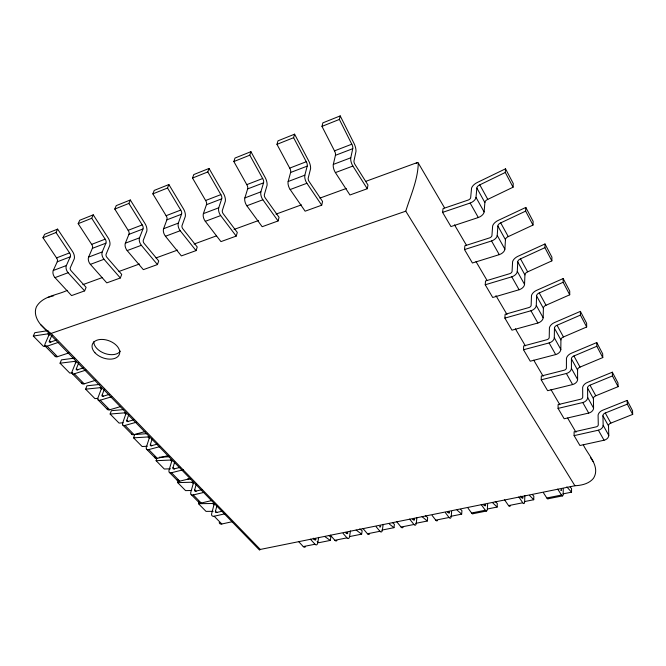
<?xml version="1.0" encoding="UTF-8"?>
<svg xmlns="http://www.w3.org/2000/svg" width="666" height="666" viewBox="0 0 666 666"><rect width="100%" height="100%" fill="white"/><g stroke="black" fill="none" stroke-linecap="round" stroke-linejoin="round"><path stroke-width="1" d="M562.953 493.889L571.545 492.174L571.545 488.578L570.171 487.021M543.398 308.275A3.163 1.973 -28.3 0 1 546.028 305.261L569.721 294.797L569.73 291.075L563.161 278.563L536.771 290.276A7.068 4.346 -28.6 0 0 531.485 295.587L531.152 305.02A2.473 1.54 -29 0 1 528.488 307.667L505.103 314.31L504.878 318.115L511.979 330.17L537.87 323.018A5.561 3.513 -28.7 0 0 543.156 317.757L543.398 308.275L536.588 295.97A3.197 1.965 -28.5 0 1 539.252 292.94L563.128 282.284L563.161 278.563M577.605 379.495L571.411 368.39L571.428 358.907A3.03 2.015 -27.1 0 1 573.925 355.977L596.836 346.287L596.761 342.557L571.428 353.205A6.718 4.454 -27.2 0 0 566.45 358.316L566.4 367.757A2.356 1.573 -27.7 0 1 563.886 370.296L541.316 376.007L541.225 379.811L547.635 390.701L572.61 384.557A5.286 3.588 -27.3 0 0 577.605 379.495L577.572 370.013L571.428 358.907M563.228 488.877L563.186 493.981A4.662 1.349 77.1 0 1 561.48 495.046L546.811 497.977L543.531 492.923M560.822 349.417L560.922 339.926L554.453 328.246A3.114 1.99 -27.8 0 1 557.034 325.266L580.419 315.11L580.394 311.38L554.545 322.544A6.885 4.404 -27.9 0 0 549.417 327.755L549.225 337.196A2.414 1.557 -28.4 0 1 546.644 339.785L523.676 345.945L523.518 349.75L530.261 361.205L555.685 354.578A5.42 3.555 -28 0 0 560.822 349.417L554.303 337.737L554.453 328.246M558.066 408.4L558.108 404.603L580.277 399.309A2.298 1.59 -26.9 0 0 582.725 396.819L582.658 387.387A6.552 4.496 -26.5 0 1 587.504 382.376L612.329 372.202L617.973 382.95L618.106 386.671L595.82 395.779A2.93 2.04 -26.1 0 0 593.414 398.651L593.572 408.108A5.162 3.613 -26.5 0 1 588.711 413.07L564.169 418.764L558.066 408.4L582.767 402.539A5.203 3.605 -26.8 0 0 587.67 397.544L587.562 388.078A2.964 2.031 -26.4 0 1 589.993 385.189L612.445 375.932L612.329 372.202M524.933 274.916A3.247 1.948 -28.9 0 1 527.655 271.853L551.856 260.872L551.923 257.159L544.996 243.964L518.031 256.268A7.259 4.271 -29.2 0 0 512.595 261.688L512.087 271.095A2.547 1.507 -29.6 0 1 509.34 273.793L485.531 280.969L485.239 284.773L492.723 297.486L519.089 289.752A5.711 3.455 -29.3 0 0 524.542 284.382L524.933 274.916L517.757 261.946A3.28 1.931 -29.1 0 1 520.504 258.858L544.905 247.669L544.996 243.964M524.816 501.515L533.732 499.733L533.832 496.178L532.5 494.78M543.156 317.757L536.288 305.444L536.588 295.97M524.85 495.629L524.633 501.689A4.587 1.465 77.3 0 1 522.76 502.772L508.566 505.611L504.587 499.858M505.461 239.727A3.338 1.906 -29.5 0 1 508.266 236.605L533 225.066L533.133 221.37L525.815 207.434L498.268 220.379A7.459 4.179 -29.8 0 0 492.649 225.907L491.958 235.273A2.614 1.482 -30.2 0 1 489.127 238.028L464.876 245.787L464.502 249.575L472.41 262.995L499.267 254.645A5.869 3.388 -29.9 0 0 504.886 249.151L505.461 239.727L497.877 226.032A3.372 1.89 -29.8 0 1 500.715 222.885L525.649 211.122L525.815 207.434M524.542 284.382L517.291 271.395L517.757 261.946M487.537 508.974L497.127 507.059L497.319 503.538L495.221 501.506M484.881 202.547A3.43 1.865 -30.1 0 1 487.787 199.375L513.061 187.213L513.27 183.541L505.527 168.806L477.372 182.451A7.676 4.079 -30.4 0 0 471.57 188.087L470.679 197.394A2.689 1.44 -30.8 0 1 467.748 200.208L443.04 208.608L442.59 212.371L450.949 226.565L478.305 217.524A6.036 3.313 -30.5 0 0 484.107 211.913L484.881 202.547L476.856 188.053A3.472 1.848 -30.3 0 1 479.803 184.857L505.294 172.461L505.527 168.806M487.645 504.154L487.329 509.149A4.512 1.582 77.6 0 1 485.298 510.248L471.561 512.995L468.04 508.183M504.886 249.151L497.227 235.431L497.877 226.032M450.657 516.35L461.663 514.144L461.946 510.664L460.489 509.348M451.656 511.421L451.223 516.366A4.437 1.682 77.9 0 1 449.042 517.49L435.747 520.146L432.117 515.442M484.107 211.913L476.007 197.394L476.856 188.053M415.651 523.351L427.297 521.02L427.664 517.574L425.399 515.65M416.916 517.49L416.258 523.359A4.371 1.782 78.1 0 1 413.944 524.492L401.065 527.064L396.72 521.703M381.743 530.128L393.981 527.68L394.414 524.267L392.857 523.026M383.166 524.325L382.376 530.128A4.296 1.865 78.4 0 1 379.928 531.285L367.449 533.774L363.003 528.529M349.783 536.521L361.655 534.149L362.162 530.769L359.757 528.954M350.449 530.952L349.533 536.696A4.229 1.948 78.7 0 1 346.969 537.862L334.865 540.276L330.319 535.148M317.124 541.6L318.756 542.723L330.286 540.417L330.86 537.079L329.212 535.897M318.706 537.379L317.674 543.065A4.171 2.031 78.9 0 1 315.001 544.247L303.263 546.586L298.626 541.566M367.257 188.736L367.982 185.031L355.103 164.644A2.714 1.007 70.6 0 1 354.054 160.531L355.985 151.448A7.751 2.864 70.3 0 0 353.929 143.223L340.209 115.901L322.868 122.852L321.978 126.374L334.49 150.866A3.472 1.332 70.1 0 1 335.431 155.32L333.316 164.41A6.102 2.364 70.3 0 0 335.398 172.602L349.95 194.988L367.257 188.736L352.88 166.05A6.152 2.298 70.5 0 1 350.774 157.792L352.747 148.693A3.505 1.299 70.3 0 0 351.79 144.206L339.369 119.43L340.209 115.901M321.711 205.195L322.577 201.515L309.307 181.801A2.656 1.091 70.1 0 1 308.291 177.78L310.581 168.748A7.576 3.08 69.8 0 0 308.583 160.689L294.588 134.182L277.988 140.834L276.964 144.339L289.702 168.115A3.397 1.432 69.5 0 1 290.601 172.477L288.145 181.518A5.969 2.539 69.8 0 0 290.168 189.544L305.128 211.189L321.711 205.195L306.901 183.275A6.019 2.473 70 0 1 304.853 175.191L307.184 166.134A3.43 1.399 69.7 0 0 306.268 161.73L293.614 137.696L294.588 134.182M222.619 511.122L216.758 512.445A1.865 1.141 -44.4 0 1 215.501 511.13L216.958 505.519M278.063 220.97L279.054 217.307L265.451 198.243A2.597 1.157 69.6 0 1 264.46 194.305L267.066 185.315A7.418 3.28 69.2 0 0 265.126 177.422L250.907 151.681L234.998 158.05L233.849 161.547L246.786 184.64A3.33 1.515 69 0 1 247.644 188.919L244.872 197.91A5.844 2.689 69.3 0 0 246.845 205.769L262.163 226.715L278.063 220.97L262.879 199.767A5.894 2.639 69.5 0 1 260.889 191.85L263.536 182.834A3.355 1.49 69.2 0 0 262.67 178.521L249.8 155.178L250.907 151.681M213.153 511.322L206.027 511.38L198.46 503.687L198.909 502.039M201.848 489.685L195.929 491.1A1.898 1.124 -44.1 0 1 194.688 489.81L196.262 484.165M191.716 490.484L185.581 490.626L177.705 482.625L178.43 480.144M180.203 467.349L174.234 468.864A1.94 1.099 -43.7 0 1 173.01 467.59L174.708 461.929M236.205 236.097L237.312 232.459L223.41 214.002A2.547 1.224 69 0 1 222.444 210.14L225.349 201.207A7.268 3.463 68.7 0 0 223.46 193.473L209.041 168.456L193.781 174.567L192.516 178.047L205.619 200.491A3.263 1.598 68.4 0 1 206.443 204.695L203.388 213.628A5.728 2.83 68.8 0 0 205.303 221.328L220.945 241.616L236.205 236.097L220.679 215.568A5.769 2.781 69 0 1 218.739 207.809L221.695 198.851A3.288 1.565 68.6 0 0 220.862 194.622L207.817 171.936L209.041 168.456M170.471 468.789L164.302 469.022L156.102 460.697L156.885 458.208M157.276 444.155L151.598 445.671A1.981 1.082 -43.4 0 1 150.399 444.43L152.231 438.744M147.303 446.245L142.141 446.528L133.591 437.853L134.715 434.523L146.778 433.674M196.029 250.616L197.244 247.011L183.075 229.121A2.489 1.282 68.5 0 1 182.134 225.341L185.306 216.458A7.118 3.63 68.1 0 0 183.475 208.874L168.873 184.549L154.229 190.409L152.864 193.873L166.109 215.701A3.197 1.673 67.8 0 1 166.891 219.83L163.578 228.713A5.611 2.955 68.2 0 0 165.451 236.255L181.377 255.91L196.029 250.616L180.203 230.727A5.653 2.914 68.5 0 1 178.321 223.127L181.535 214.227A3.222 1.64 68.1 0 0 180.744 210.073L167.541 188.012L168.873 184.549M133.708 419.846L127.98 421.47A2.023 1.057 -43.1 0 1 126.815 420.254L128.788 414.552M583.283 444.755C587.82 454.72 600.882 466.591 593.431 478.363C588.96 483.824 581.626 485.397 574.908 485.755L405.777 211.18C410.639 195.446 417.94 179.645 418.273 163.004L417.482 162.479L365.776 181.36M123.193 422.777L119.047 423.085L110.131 414.036L111.33 410.689L123.443 409.615M157.434 264.569L158.749 260.98L144.339 243.639A2.439 1.332 67.9 0 1 143.423 239.935L146.836 231.11A6.976 3.78 67.5 0 0 145.055 223.668L130.311 199.991L116.242 205.627L114.777 209.066L128.155 230.319A3.13 1.732 67.2 0 1 128.904 234.374L125.35 243.19A5.503 3.072 67.6 0 0 127.173 250.591L143.348 269.655L157.434 264.569L141.35 245.288A5.544 3.03 67.9 0 1 139.51 237.829L142.974 228.987A3.155 1.707 67.4 0 0 142.208 224.908L128.879 203.438L130.311 199.991M109.091 394.447L103.305 396.187A2.073 1.032 -42.8 0 1 102.173 394.996L104.296 389.285M97.86 398.351L94.947 398.626L85.639 389.177L86.938 385.822L99.084 384.49M120.33 277.98L121.728 274.425L107.118 257.592A2.398 1.382 67.3 0 1 106.219 253.954L109.865 245.196A6.843 3.913 66.8 0 0 108.125 237.895L93.248 214.843L79.729 220.263L78.18 223.676L91.658 244.372A3.072 1.79 66.5 0 1 92.374 248.351L88.603 257.109A5.395 3.172 67 0 0 90.385 264.377L106.776 282.875L120.33 277.98L104.013 259.274A5.436 3.139 67.2 0 1 102.214 251.956L105.902 243.173A3.097 1.773 66.8 0 0 105.178 239.169L91.733 218.265L93.248 214.843M83.342 367.882L77.506 369.747A2.123 0.999 -42.5 0 1 76.399 368.598L78.696 362.878M72.694 372.735L69.78 373.077L60.048 363.203L61.447 359.856L74.642 358.108M84.624 290.884L86.105 287.354L71.312 271.012A2.348 1.424 66.6 0 1 70.438 267.441L74.292 258.749A6.718 4.029 66.1 0 0 72.594 251.582L57.617 229.121L44.605 234.332L42.974 237.729L56.543 257.9A3.014 1.84 65.8 0 1 57.226 261.805L53.263 270.504A5.295 3.263 66.3 0 0 54.995 277.63L71.578 295.596L84.624 290.884L68.107 272.719A5.336 3.23 66.6 0 1 66.359 265.543L70.255 256.826A3.039 1.823 66.1 0 0 69.555 252.889L56.019 232.526L57.617 229.121M56.377 340.076L50.499 342.074A2.173 0.966 -42.2 0 1 49.434 340.959L51.906 335.239M46.395 345.97L43.473 346.378L33.3 336.055L34.807 332.7L48.019 330.627M574.908 485.755L260.289 549.442L259.549 550.099L40.784 324.742C36.663 319.896 33.725 313.095 36.405 306.851C42.549 295.887 57.018 295.346 67.233 290.359M416.167 163.47L417.482 162.479M560.922 339.926A3.08 2.006 -27.6 0 1 563.469 336.963L586.671 326.989L586.629 323.26L580.394 311.38M577.572 370.013A3.005 2.023 -26.8 0 1 580.044 367.099L602.78 357.575L602.688 353.846L596.761 342.557M605.294 413.012L627.305 404.154L627.147 400.424L602.805 410.164A6.394 4.52 -25.6 0 0 598.093 415.085L598.276 424.492A2.239 1.598 -26.2 0 1 595.895 426.931L574.1 431.851L574.109 435.631L579.928 445.512L604.045 440.226A5.037 3.638 -25.7 0 0 608.774 435.364L608.516 425.924L602.938 415.85A2.889 2.048 -25.6 0 1 605.294 413.012L610.847 423.11A2.864 2.048 -25.2 0 0 608.516 425.924M42.974 237.729L56.019 232.526M78.18 223.676L91.733 218.265M114.777 209.066L128.879 203.438M152.864 193.873L167.541 188.012M192.516 178.047L207.817 171.936M233.849 161.547L249.8 155.178M276.964 144.339L293.614 137.696M321.978 126.374L339.369 119.43M610.847 423.11L632.7 414.385L632.525 410.672L627.147 400.424M56.543 257.9L69.555 252.889M91.658 244.372L105.178 239.169M128.155 230.319L142.208 224.908M166.109 215.701L180.744 210.073M205.619 200.491L220.862 194.622M246.786 184.64L262.67 178.521M289.702 168.115L306.268 161.73M334.49 150.866L351.79 144.206M57.226 261.805L70.255 256.826M92.374 248.351L105.902 243.173M128.904 234.374L142.974 228.987M166.891 219.83L181.535 214.227M206.443 204.695L221.695 198.851M247.644 188.919L263.536 182.834M290.601 172.477L307.184 166.134M335.431 155.32L352.747 148.693M53.263 270.504L66.359 265.543M88.603 257.109L102.214 251.956M125.35 243.19L139.51 237.829M163.578 228.713L178.321 223.127M203.388 213.628L218.739 207.809M244.872 197.91L260.889 191.85M288.145 181.518L304.853 175.191M333.316 164.41L350.774 157.792M54.995 277.63L68.107 272.719M90.385 264.377L104.013 259.274M127.173 250.591L141.35 245.288M165.451 236.255L180.203 230.727M205.303 221.328L220.679 215.568M246.845 205.769L262.879 199.767M290.168 189.544L306.901 183.275M335.398 172.602L352.88 166.05M82.842 284.657L102.356 277.539M118.939 271.478L139.427 264.002M156.011 257.942L177.481 250.108M194.064 244.056L216.5 235.856M234.066 229.445L258.458 220.546M276.015 214.127L301.382 204.87M319.921 198.102L346.262 188.486M40.784 324.742L45.346 329.237L51.074 333.433L405.777 211.18M33.3 336.055L47.927 333.857A2.772 1.215 -42.2 0 1 48.818 335.323L45.072 343.914A4.912 2.173 -42.3 0 0 47.178 346.162L57.909 342.532M442.59 212.371L470.138 203.047A6.102 3.28 -30.7 0 0 476.007 197.394M55.112 355.969A4.87 2.206 -42.4 0 0 57.501 356.676L69.164 352.822M60.048 363.203L74.659 361.38A2.706 1.257 -42.4 0 1 75.599 362.878L72.128 371.47A4.795 2.256 -42.6 0 0 74.317 373.793L85.914 370.105M464.502 249.575L491.541 240.967A5.936 3.363 -30.1 0 0 497.227 235.431M81.71 382.717A4.754 2.281 -42.7 0 0 84.174 383.832L95.737 380.236M85.639 389.177L100.208 387.679A2.647 1.299 -42.7 0 1 101.19 389.21L97.977 397.793A4.687 2.331 -42.9 0 0 100.233 400.191L111.73 396.745M485.239 284.773L511.779 276.815A5.769 3.43 -29.5 0 0 517.291 271.395M47.719 297.486L53.73 295.712M107.159 408.608A4.654 2.356 -43 0 0 109.657 409.79L120.163 406.71M110.131 414.036L124.659 412.845A2.589 1.34 -43 0 1 125.683 414.41L122.694 422.977A4.587 2.389 -43.2 0 0 125.017 425.432L136.413 422.211M504.878 318.115L530.944 310.756A5.619 3.488 -28.9 0 0 536.288 305.444M131.701 434.032A4.554 2.414 -43.3 0 0 134.032 434.615L145.022 431.576M133.591 437.853L148.068 436.946A2.531 1.365 -43.3 0 1 149.134 438.544L146.362 447.077A4.487 2.448 -43.5 0 0 148.743 449.592L159.665 446.678M523.518 349.75L549.117 342.932A5.478 3.538 -28.3 0 0 554.303 337.737M154.82 456.71A4.454 2.464 -43.6 0 0 157.376 458.383L168.257 455.552M156.102 460.697L170.521 460.056A2.481 1.399 -43.6 0 1 171.612 461.671L169.039 470.179A4.396 2.498 -43.8 0 0 171.47 472.735L183.267 469.771M541.225 379.811L566.366 373.493A5.336 3.58 -27.6 0 0 571.411 368.39M177.181 479.836A4.362 2.514 -43.9 0 0 179.745 481.168L190.526 478.513M177.705 482.625L192.049 482.217A2.431 1.424 -44 0 1 193.173 483.857L190.792 492.332A4.304 2.539 -44.1 0 0 193.265 494.93L203.971 492.39M198.593 501.257A4.271 2.547 -44.3 0 0 201.207 503.021L211.88 500.541M198.46 503.687L212.729 503.504A2.381 1.44 -44.3 0 1 213.878 505.161L211.671 513.594A4.221 2.572 -44.5 0 0 214.177 516.233L224.783 513.852M574.109 435.631L598.384 430.194A5.087 3.63 -26 0 0 603.155 425.291L602.938 415.85M219.214 522.585A4.187 2.589 -44.6 0 0 221.811 524L232.376 521.686M313.994 539.485L315.942 539.094A1.84 0.899 78.9 0 1 314.602 539.676L313.253 538.178M345.796 533.066L347.802 532.658A1.873 0.866 78.6 0 1 346.52 533.233M412.57 519.572L414.552 519.172A1.931 0.783 78.1 0 1 413.386 519.73M447.485 512.52L449.525 512.112A1.956 0.741 77.8 0 1 448.434 512.662M483.691 505.211L485.639 504.811A1.99 0.699 77.5 0 1 484.623 505.352M520.937 497.685L522.96 497.277A2.023 0.649 77.3 0 1 522.019 497.81L520.862 496.095M472.735 513.769L486.446 511.038M547.86 498.809L562.512 495.887M159.141 457.267L169.156 456.751M187.637 478.996L190.626 478.887M324.633 536.446L330.286 540.417M356.152 530.069L361.655 534.149M389.402 524.092L393.981 527.68M422.127 516.708L427.297 521.02M457.001 510.006L461.663 514.144M492.649 502.797L497.127 507.059M45.063 346.012L55.378 356.501M72.186 373.584L82.043 383.608M98.093 399.933L107.517 409.507M122.877 425.124L131.893 434.29M146.595 449.242L155.228 458.017M169.322 472.344L177.606 480.76M191.117 494.505L199.059 502.58M47.178 346.162L57.501 356.676M74.317 373.793L84.174 383.832M100.233 400.191L109.657 409.79M125.017 425.432L134.032 434.615M148.743 449.592L157.376 458.383M171.47 472.735L179.745 481.168M193.265 494.93L201.207 503.021M214.177 516.233L221.811 524M529.453 495.346L533.732 499.733M49.434 340.959L50.799 342.366M76.399 368.598L77.805 370.03M102.173 394.996L103.613 396.478M126.815 420.254L128.188 421.661M150.399 444.43L151.831 445.895M173.01 467.59L174.384 468.997M194.688 489.81L196.129 491.283M215.501 511.13L216.883 512.545M47.927 333.857L49.284 335.256M74.659 361.38L76.049 362.804M100.208 387.679L101.64 389.152M124.659 412.845L126.024 414.252M148.068 436.946L149.492 438.411M170.521 460.056L171.878 461.455M192.049 482.217L193.481 483.691M212.729 503.504L214.102 504.92M51.074 333.433L260.289 549.442M310.398 539.185L315.001 544.247M566.808 486.904L571.545 492.174M343.098 533.433L346.969 537.862M376.148 526.748L379.928 531.285M409.64 519.089L413.944 524.492M445.454 512.745L449.042 517.49M481.235 504.587L485.298 510.248M518.839 496.969L522.76 502.772M590.576 457.75L593.181 461.655M557.717 489.094L561.48 495.046M418.273 163.004L444.522 207.809M454.487 224.842L466.558 245.454M476.007 261.58L487.029 280.403M495.954 295.637L506.976 314.46M515.376 328.796L525.341 345.82M533.741 360.164L543.165 376.248M550.973 389.593L559.831 404.72M567.648 418.065L575.982 432.292M470.138 203.047L478.305 217.524M491.541 240.967L499.267 254.645M511.779 276.815L519.089 289.752M530.944 310.756L537.87 323.018M549.117 342.932L555.685 354.578M566.366 373.493L572.61 384.557M582.767 402.539L588.711 413.07M598.384 430.194L604.045 440.226M587.67 397.544L593.572 408.108M603.155 425.291L608.774 435.364M587.562 388.078L593.414 398.651M479.803 184.857L487.787 199.375M500.715 222.885L508.266 236.605M520.504 258.858L527.655 271.853M539.252 292.94L546.028 305.261M557.034 325.266L563.469 336.963M573.925 355.977L580.044 367.099M589.993 385.189L595.82 395.779M505.294 172.461L513.061 187.213M525.649 211.122L533 225.066M544.905 247.669L551.856 260.872M563.128 282.284L569.721 294.797M580.419 315.11L586.671 326.989M596.836 346.287L602.78 357.575M612.445 375.932L618.106 386.671M627.305 404.154L632.7 414.385M305.577 546.545A4.146 2.056 79.1 0 1 303.263 546.586M510.306 505.719A4.554 1.515 77.4 0 1 508.566 505.611M437.554 520.471A4.412 1.723 78 0 1 435.747 520.146M403.121 527.089A4.337 1.815 78.2 0 1 401.065 527.064M473.418 513.07A4.479 1.623 77.7 0 1 471.561 512.995M369.597 533.774A4.271 1.898 78.5 0 1 367.449 533.774M380.661 526.023A1.898 0.824 78.3 0 1 379.437 526.59M120.396 351.082A14.344 9.074 20.4 0 1 104.812 353.463A14.344 9.074 20.4 0 1 93.789 341.716M548.318 498.393A4.637 1.399 77.2 0 1 546.811 497.977M561.53 489.485A2.056 0.599 77 0 1 560.672 490.001M336.913 540.526A4.212 1.981 78.8 0 1 334.865 540.276M94.955 352.739A14.402 9.066 20.4 0 0 118.739 355.544A14.402 9.066 20.4 0 0 103.979 339.552A14.402 9.066 20.4 0 0 94.955 352.739"/></g></svg>
